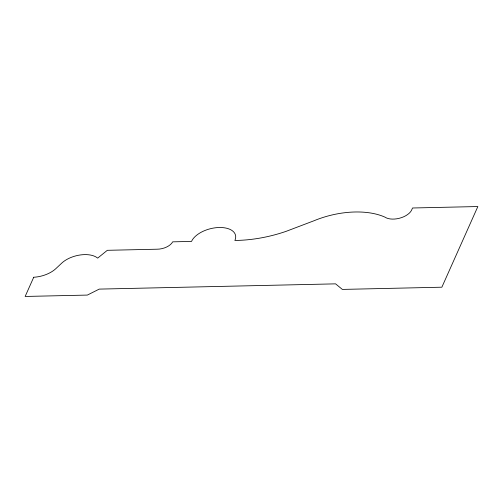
<?xml version="1.0" encoding="UTF-8"?>
<svg xmlns="http://www.w3.org/2000/svg" width="503" height="503" viewBox="0 0 503 503"><rect width="100%" height="100%" fill="white"/><g stroke="black" fill="none" stroke-linecap="round" stroke-linejoin="round"><path stroke-width="0.75" d="M33.72 277.254L25.15 296.456L87.346 295.079L99.248 289.106L335.589 283.855L342.348 289.414L441.867 287.2L477.85 206.544L412.542 207.991L411.429 210.493A15.222 8.268 -14.5 0 1 399.25 218.296A15.222 8.268 -14.5 0 1 384.971 217.145A64.522 35.047 -14.5 0 0 314.035 220.742L286.339 231.261A92.426 50.206 -14.5 0 1 234.87 240.459A22.987 12.487 -14.5 0 0 219.201 227.501A22.987 12.487 -14.5 0 0 191.536 241.421L172.674 241.842A12.688 6.891 -14.5 0 1 157.043 249.205L107.321 250.312L97.67 258.127A21.943 11.915 -14.5 0 0 61.913 262.962L55.638 268.841A22.339 12.135 -14.5 0 1 33.72 277.254"/></g></svg>
